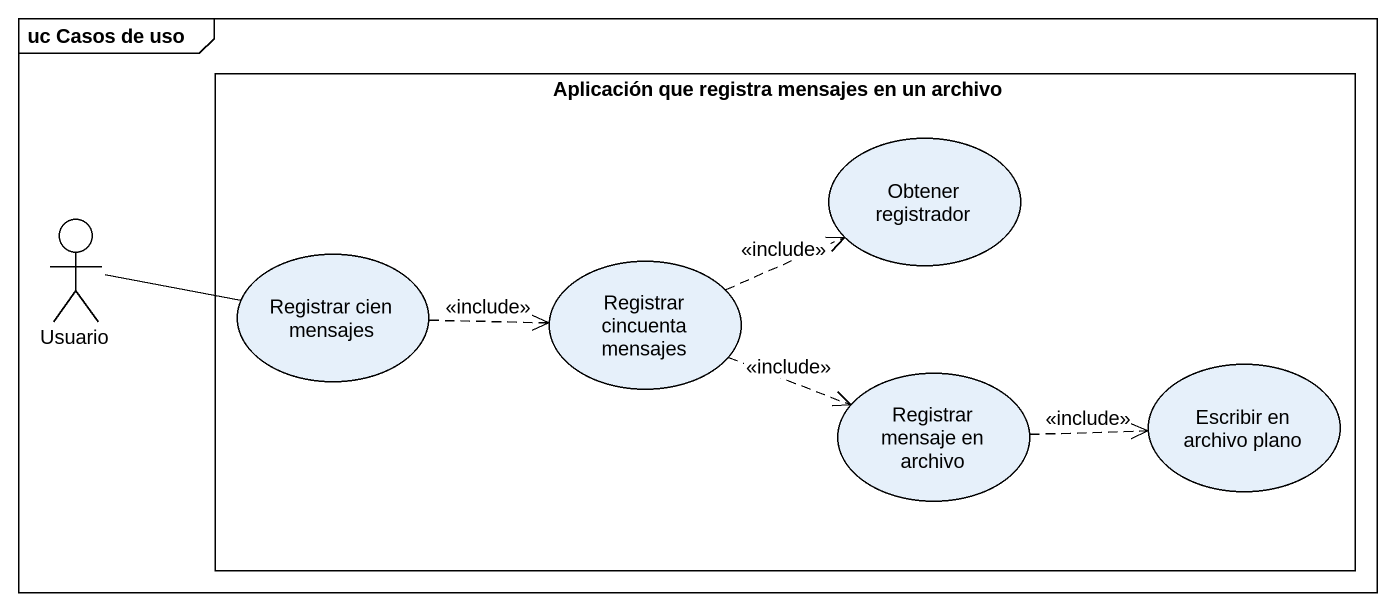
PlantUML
@startuml
mainframe uc Casos de uso
rectangle "Aplicación que registra mensajes en un archivo" as Aplicación_que_registra {
  usecase "Obtener registrador" as Obtener_registrador
  usecase "Registrar cien mensajes" as Registrar_cien_mensajes
  usecase "Registrar cincuenta mensajes" as Registrar_cincuenta_mensajes
  usecase "Escribir en archivo plano" as Escribir_en_archivo_plano
  usecase "Registrar mensaje en archivo" as Registrar_mensaje_en_archivo
}
actor Usuario
Usuario -right- Registrar_cien_mensajes
Registrar_cien_mensajes .right.> Registrar_cincuenta_mensajes : <<include>>
Registrar_cincuenta_mensajes .right.> Obtener_registrador : <<include>>
Registrar_cincuenta_mensajes .right.> Registrar_mensaje_en_archivo : <<include>>
Registrar_mensaje_en_archivo .right.> Escribir_en_archivo_plano : <<include>>
@enduml
